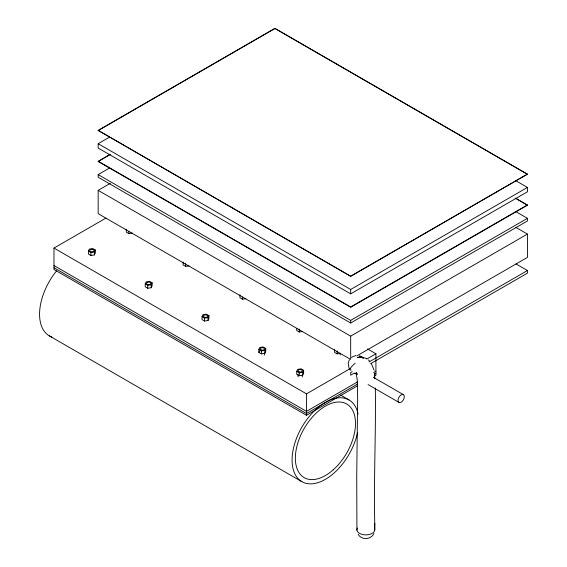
<?xml version="1.0" encoding="UTF-8"?>
<svg xmlns="http://www.w3.org/2000/svg" width="567" height="567" viewBox="0 0 567 567"><rect width="100%" height="100%" fill="white"/><g stroke="black" fill="none" stroke-linecap="round" stroke-linejoin="round"><path stroke-width="0.85" d="M374.73 530.102L374.744 523.199C373.745 478.13 375.971 433.06 375.326 387.998M374.73 529.365L374.744 523.199M356.267 372.356L357.302 373.816M88.409 251.089L89.331 249.097L92.782 248.566L95.306 250.019L95.306 252.939L94.384 254.93L90.933 255.462L88.409 254.002L88.409 251.089L90.933 252.549L94.384 252.01L95.306 250.019M145.223 283.89L146.144 281.898L149.596 281.367L152.119 282.82L152.119 285.74L151.198 287.731L147.746 288.263L145.223 286.803L145.223 283.89L147.746 285.35L151.198 284.811L152.119 282.82M202.036 316.691L202.958 314.699L206.409 314.168L208.932 315.621L208.932 318.541L208.011 320.532L204.559 321.064L202.036 319.604L202.036 316.691L204.559 318.151L208.011 317.612L208.932 315.621M258.85 349.492L259.771 347.5L263.223 346.969L265.746 348.422L265.746 351.342L264.824 353.333L261.373 353.865L258.85 352.405L258.85 349.492L261.373 350.952L264.824 350.413L265.746 348.422M258.85 352.405L259.466 351.079M296.725 371.357L297.654 369.365L301.098 368.833L303.621 370.294L303.621 373.206L302.7 375.198L299.248 375.737L296.725 374.277L296.725 371.357L299.248 372.817L302.7 372.285L303.621 370.294M349.371 359.762L348.195 363.114L349.088 368.394M373.915 533.448C371.335 539.827 361.498 540.372 358.209 534.341M351.476 357.345L355.835 355.481M98.169 130.396L274.924 28.35L527.43 174.133L350.675 276.356L98.169 130.396L350.675 276.179L527.43 174.133M98.169 130.573L274.924 28.527L527.43 174.31M515.956 180.802L527.43 187.429L527.43 191.802L350.675 293.855L98.169 148.065L98.169 143.692L109.651 137.065M515.956 198.294L527.43 205.219L350.675 307.264L98.169 161.482L109.651 154.564M98.169 161.482L110.416 154.408M515.956 211.711L527.43 218.338L527.43 220.96L350.675 323.006L98.169 177.223L98.169 174.601L109.651 167.974M349.91 359.01L98.169 213.674L98.169 190.349L110.416 183.276M357.614 385.773L306.485 415.292L53.978 269.509L53.978 248.077L105.873 218.118M98.169 143.692L350.675 289.475L527.43 187.429M98.169 161.191L350.675 306.974L527.43 204.921M98.169 174.601L350.675 320.383L527.43 218.338M98.169 190.349L350.675 336.132L527.43 234.079L527.43 257.404L356.799 355.92M53.978 248.077L306.485 393.859L349.981 368.748M366.771 359.053L375.928 353.773L375.928 375.198L374.404 376.084M352.206 371.69L350.675 372.576L350.675 375.198L354.503 372.994M369.039 361.973L527.43 270.53L527.43 273.152L370.57 363.716M357.614 381.839L306.485 411.351L53.978 265.569M373.639 372.583L375.928 371.265M357.614 384.022L306.485 413.541L53.978 267.759M374.404 374.333L375.928 373.447M126.285 229.224L126.285 232.137L128.808 233.597L132.26 233.058M183.098 262.025L183.098 264.938L185.622 266.398L189.073 265.859M239.912 294.826L239.912 297.739L242.435 299.199L245.887 298.66M296.725 328.357L296.725 330.54L299.248 332L302.7 331.461M334.601 349.492L334.601 352.405L337.124 353.865L340.576 353.333M357.033 374.333L354.736 373.497M356.26 374L357.09 374.333M359.485 355.743L362.76 357.515M366.651 358.535L361.144 356.919L357.352 357.586L359.825 356.813L363.156 357.912M515.19 198.145L527.43 205.219M515.956 227.452L527.43 234.079M515.956 263.903L527.43 270.53M367.508 348.911L375.928 353.773M373.327 377.289L403.413 394.66A4.465 2.58 -60 0 1 401.996 401.571A4.465 2.58 -60 0 1 398.126 399.345A4.465 2.58 -60 0 1 403.413 394.66M368.111 384.589L398.948 402.393M340.59 395.1L349.01 399.955M49.336 335.87L301.842 481.652M368.437 359.917L369.5 361.009M371.428 363.823L374.128 370.301M356.069 372.852L357.21 379.642L357.642 397.722L356.735 476.925L356.919 530.102M374.511 373.299L374.837 378.6M350.675 289.475L350.675 293.855M350.675 320.383L350.675 323.006M350.675 336.132L350.675 359.457M340.193 353.298L340.193 355.041M337.124 350.952L337.124 353.865M306.485 393.859L306.485 415.292M302.7 372.285L302.7 375.198M302.317 375.17L302.317 376.906M299.248 329.08L299.248 332M299.248 372.817L299.248 375.737M298.036 374.298L298.036 376.906M264.824 350.413L264.824 353.333M264.442 353.298L264.442 355.041M261.373 350.952L261.373 353.865M242.435 297.009L242.435 299.199M208.011 317.612L208.011 320.532M204.559 318.151L204.559 321.064M185.622 263.478L185.622 266.398M151.198 284.811L151.198 287.731M147.746 285.35L147.746 288.263M128.808 231.407L128.808 233.597M94.384 252.01L94.384 254.93M90.933 252.549L90.933 255.462M351.228 369.996A8.93 1.935 -39 0 1 355.211 363.22M374.503 528.522A8.93 5.153 0 0 1 365.339 534.879A8.93 5.153 0 0 1 357.43 527.976M51.895 337.053A47.167 27.23 -60 0 1 56.608 270.849M357.493 432.89A47.167 27.23 -60 0 1 305.5 483.19A47.167 27.23 -60 0 1 307.47 418.722A47.167 27.23 -60 0 1 358.068 414.045M362.341 357.387L361.115 356.927L363.433 358.195L362.341 357.387M299.107 371.895A2.14 1.24 0 0 0 302.317 370.825A2.14 1.24 0 0 0 299.107 369.755A2.14 1.24 0 0 0 299.107 371.895M261.231 350.03A2.14 1.24 0 0 0 264.442 348.96A2.14 1.24 0 0 0 261.231 347.89A2.14 1.24 0 0 0 261.231 350.03M204.418 317.229A2.14 1.24 0 0 0 207.628 316.159A2.14 1.24 0 0 0 204.418 315.089A2.14 1.24 0 0 0 204.418 317.229M147.597 284.428A2.14 1.24 0 0 0 150.815 283.358A2.14 1.24 0 0 0 147.597 282.288A2.14 1.24 0 0 0 147.597 284.428M90.784 251.628A2.14 1.24 0 0 0 94.002 250.557A2.14 1.24 0 0 0 90.784 249.48A2.14 1.24 0 0 0 90.784 251.628M333.212 469.845A42.525 24.551 -60 0 0 346.685 403.973A42.525 24.551 -60 0 0 296.385 448.582A42.525 24.551 -60 0 0 333.212 469.845"/></g></svg>
